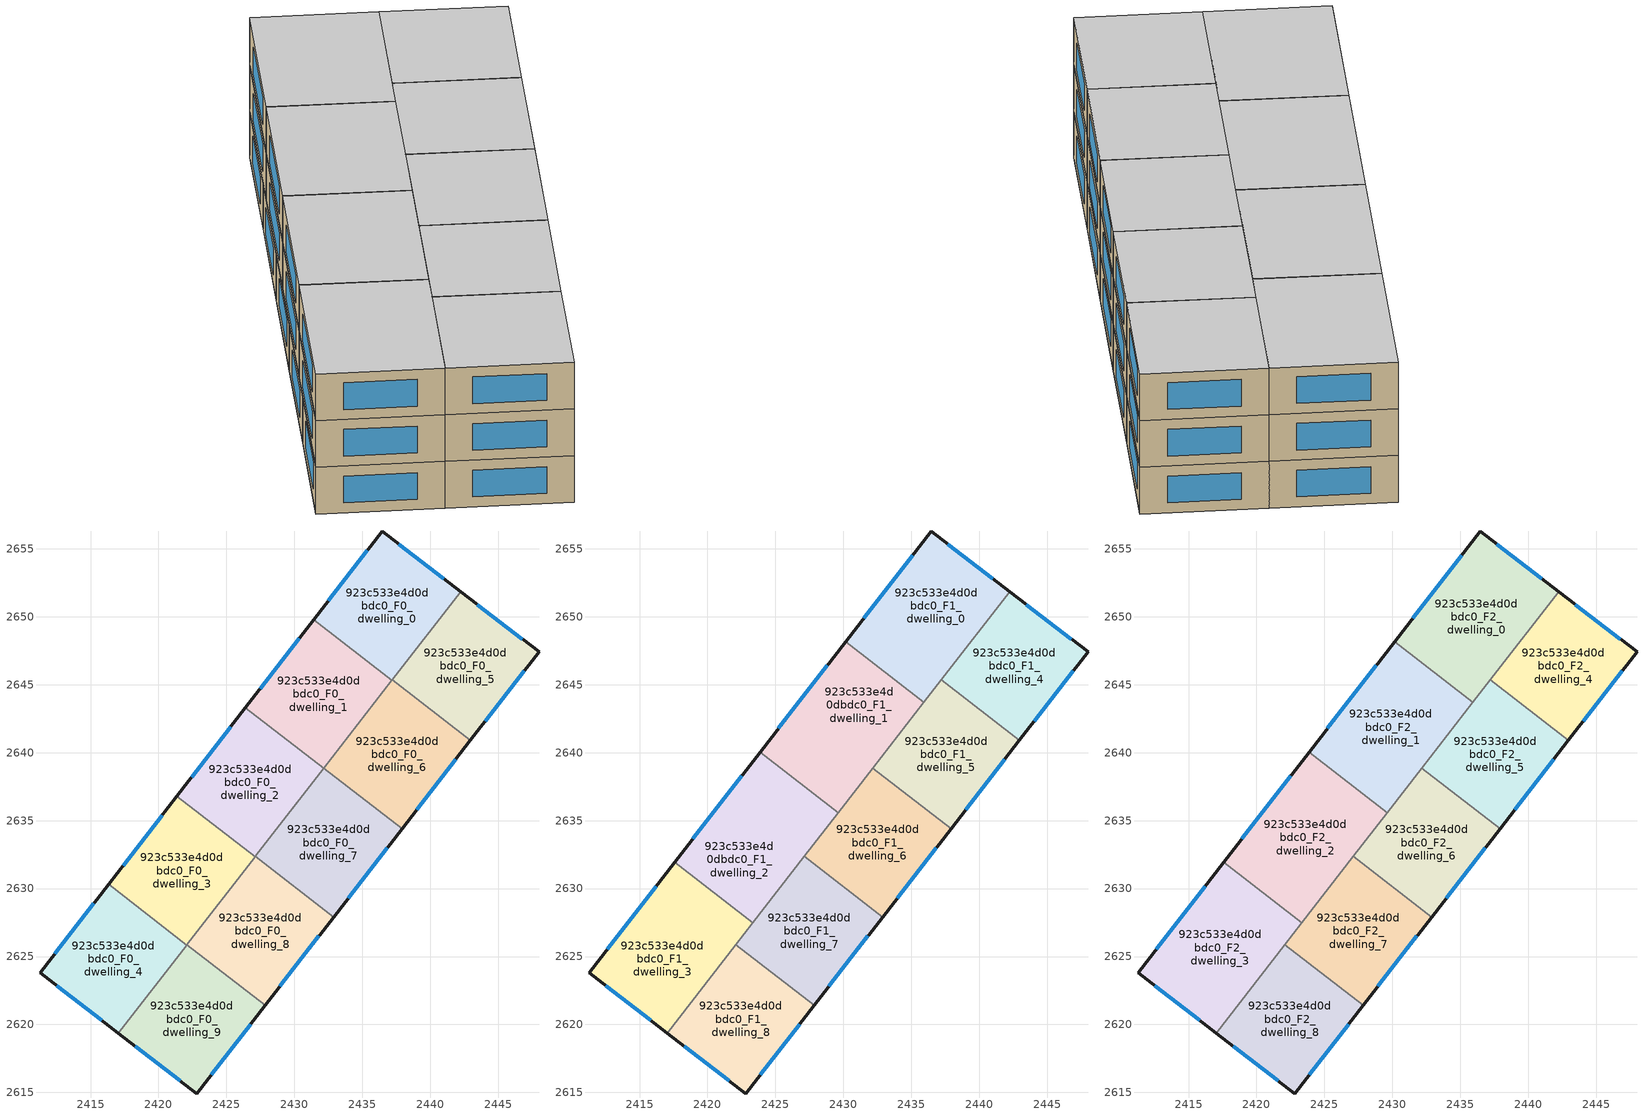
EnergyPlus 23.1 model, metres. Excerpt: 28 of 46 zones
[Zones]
923c533e4d0dbdc0_F0_dwelling_0
 floor ground (EU_floor_Construction): 2442.23,2651.85 2437.18,2645.34 2431.43,2649.8 2436.45,2656.28 z0
 wall outside (EU_wall_Construction): 2442.23,2651.85 2436.45,2656.28 2431.43,2649.8 z0:3
 wall to 923c533e4d0dbdc0_F0_dwelling_1 (EU_wall_Construction): 2431.43,2649.8 2437.18,2645.34 z0:3
 wall to 923c533e4d0dbdc0_F0_dwelling_5 (EU_wall_Construction): 2437.2,2645.36 2442.23,2651.85 z0:3
 wall to 923c533e4d0dbdc0_F0_dwelling_6 (EU_wall_Construction): 2437.18,2645.34 2437.2,2645.36 z0:3
 window (EU_Window_Construction): 2435.38,2654.89 2432.51,2651.19 / 2440.99,2652.8 2437.69,2655.33 z0.64:2.36
923c533e4d0dbdc0_F0_dwelling_1
 floor ground (EU_floor_Construction): 2437.18,2645.34 2432.15,2638.84 2426.39,2643.3 2431.43,2649.8 z0
 wall outside (EU_wall_Construction): 2431.43,2649.8 2426.39,2643.3 z0:3
 wall to 923c533e4d0dbdc0_F0_dwelling_2 (EU_wall_Construction): 2426.39,2643.3 2432.15,2638.84 z0:3
 wall to 923c533e4d0dbdc0_F0_dwelling_6 (EU_wall_Construction): 2432.17,2638.86 2437.18,2645.34 z0:3
 wall to 923c533e4d0dbdc0_F0_dwelling_7 (EU_wall_Construction): 2432.15,2638.84 2432.17,2638.86 z0:3
 window (EU_Window_Construction): 2430.35,2648.4 2427.47,2644.69 z0.64:2.36
 ceiling adiabatic (EU_roof_Construction): 2432.15,2638.84 2435.92,2643.71 2430.17,2648.17 2426.39,2643.3 z3
923c533e4d0dbdc0_F0_dwelling_2
 floor ground (EU_floor_Construction): 2432.15,2638.84 2427.11,2632.34 2421.36,2636.8 2426.39,2643.3 z0
 wall outside (EU_wall_Construction): 2426.39,2643.3 2421.36,2636.8 z0:3
 wall to 923c533e4d0dbdc0_F0_dwelling_3 (EU_wall_Construction): 2421.36,2636.8 2427.11,2632.34 z0:3
 wall to 923c533e4d0dbdc0_F0_dwelling_7 (EU_wall_Construction): 2427.13,2632.36 2432.15,2638.84 z0:3
 wall to 923c533e4d0dbdc0_F0_dwelling_8 (EU_wall_Construction): 2427.11,2632.34 2427.13,2632.36 z0:3
 window (EU_Window_Construction): 2425.31,2641.91 2422.44,2638.19 z0.64:2.36
923c533e4d0dbdc0_F0_dwelling_3
 floor ground (EU_floor_Construction): 2427.11,2632.34 2422.08,2625.84 2416.32,2630.3 2421.36,2636.8 z0
 wall outside (EU_wall_Construction): 2421.36,2636.8 2416.32,2630.3 z0:3
 wall to 923c533e4d0dbdc0_F0_dwelling_4 (EU_wall_Construction): 2416.32,2630.3 2422.08,2625.84 z0:3
 wall to 923c533e4d0dbdc0_F0_dwelling_8 (EU_wall_Construction): 2422.1,2625.86 2427.11,2632.34 z0:3
 wall to 923c533e4d0dbdc0_F0_dwelling_9 (EU_wall_Construction): 2422.08,2625.84 2422.1,2625.86 z0:3
 window (EU_Window_Construction): 2420.28,2635.41 2417.4,2631.69 z0.64:2.36
923c533e4d0dbdc0_F0_dwelling_4
 floor ground (EU_floor_Construction): 2422.08,2625.84 2417.05,2619.35 2411.28,2623.79 2416.32,2630.3 z0
 wall outside (EU_wall_Construction): 2416.32,2630.3 2411.28,2623.79 2417.05,2619.35 z0:3
 wall to 923c533e4d0dbdc0_F0_dwelling_9 (EU_wall_Construction): 2417.05,2619.35 2422.08,2625.84 z0:3
 window (EU_Window_Construction): 2412.52,2622.84 2415.82,2620.31 / 2415.24,2628.91 2412.36,2625.19 z0.64:2.36
923c533e4d0dbdc0_F0_dwelling_5
 floor ground (EU_floor_Construction): 2448,2647.41 2442.96,2640.9 2437.2,2645.36 2442.23,2651.85 z0
 wall outside (EU_wall_Construction): 2442.96,2640.9 2448,2647.41 2442.23,2651.85 z0:3
 wall to 923c533e4d0dbdc0_F0_dwelling_6 (EU_wall_Construction): 2437.2,2645.36 2442.96,2640.9 z0:3
 window (EU_Window_Construction): 2446.77,2648.36 2443.47,2650.9 / 2444.04,2642.29 2446.92,2646.02 z0.64:2.36
923c533e4d0dbdc0_F0_dwelling_6
 floor ground (EU_floor_Construction): 2442.96,2640.9 2437.92,2634.4 2432.17,2638.86 2437.2,2645.36 z0
 wall outside (EU_wall_Construction): 2437.92,2634.4 2442.96,2640.9 z0:3
 wall to 923c533e4d0dbdc0_F0_dwelling_7 (EU_wall_Construction): 2432.17,2638.86 2437.92,2634.4 z0:3
 window (EU_Window_Construction): 2439,2635.79 2441.88,2639.51 z0.64:2.36
923c533e4d0dbdc0_F0_dwelling_7
 floor ground (EU_floor_Construction): 2437.92,2634.4 2432.89,2627.9 2427.13,2632.36 2432.17,2638.86 z0
 wall outside (EU_wall_Construction): 2432.89,2627.9 2437.92,2634.4 z0:3
 wall to 923c533e4d0dbdc0_F0_dwelling_8 (EU_wall_Construction): 2427.13,2632.36 2432.89,2627.9 z0:3
 window (EU_Window_Construction): 2433.97,2629.29 2436.84,2633.01 z0.64:2.36
923c533e4d0dbdc0_F0_dwelling_8
 floor ground (EU_floor_Construction): 2432.89,2627.9 2427.85,2621.4 2422.1,2625.86 2427.13,2632.36 z0
 wall outside (EU_wall_Construction): 2427.85,2621.4 2432.89,2627.9 z0:3
 wall to 923c533e4d0dbdc0_F0_dwelling_9 (EU_wall_Construction): 2422.1,2625.86 2427.85,2621.4 z0:3
 wall adiabatic (EU_wall_Construction): 2430.22,2636.35 2427.13,2632.36 / 2430.22,2636.35 2427.13,2632.36 z0:3
 window (EU_Window_Construction): 2428.93,2622.8 2431.81,2626.51 z0.64:2.36
923c533e4d0dbdc0_F0_dwelling_9
 floor ground (EU_floor_Construction): 2427.85,2621.4 2422.82,2614.91 2417.05,2619.35 2422.1,2625.86 z0
 wall outside (EU_wall_Construction): 2417.05,2619.35 2422.82,2614.91 2427.85,2621.4 z0:3
 window (EU_Window_Construction): 2423.9,2616.3 2426.77,2620.01 / 2418.29,2618.4 2421.59,2615.87 z0.64:2.36
923c533e4d0dbdc0_F1_dwelling_0
 floor to 923c533e4d0dbdc0_F0_dwelling_0 (EU_floor_Construction): 2442.23,2651.85 2437.18,2645.34 2431.43,2649.8 2436.45,2656.28 z3
 floor to 923c533e4d0dbdc0_F0_dwelling_1 (EU_floor_Construction): 2437.18,2645.34 2435.92,2643.71 2430.17,2648.17 2431.43,2649.8 z3
 wall outside (EU_wall_Construction): 2442.23,2651.85 2436.45,2656.28 2430.17,2648.17 z3:6
 wall to 923c533e4d0dbdc0_F1_dwelling_1 (EU_wall_Construction): 2430.17,2648.17 2435.92,2643.71 z3:6
 wall to 923c533e4d0dbdc0_F1_dwelling_4 (EU_wall_Construction): 2437.2,2645.36 2442.23,2651.85 z3:6
 wall to 923c533e4d0dbdc0_F1_dwelling_5 (EU_wall_Construction): 2435.92,2643.71 2437.2,2645.36 z3:6
 window (EU_Window_Construction): 2440.99,2652.8 2437.69,2655.33 / 2435.11,2654.54 2431.51,2649.91 z3.64:5.36
923c533e4d0dbdc0_F1_dwelling_1
 floor to 923c533e4d0dbdc0_F0_dwelling_2 (EU_floor_Construction): 2432.15,2638.84 2429.63,2635.59 2423.88,2640.05 2426.39,2643.3 z3
 floor adiabatic (EU_floor_Construction): 2435.92,2643.71 2432.15,2638.84 2426.39,2643.3 2430.17,2648.17 z3
 wall outside (EU_wall_Construction): 2430.17,2648.17 2423.88,2640.05 z3:6
 wall to 923c533e4d0dbdc0_F1_dwelling_2 (EU_wall_Construction): 2423.88,2640.05 2429.63,2635.59 z3:6
 wall to 923c533e4d0dbdc0_F1_dwelling_5 (EU_wall_Construction): 2432.17,2638.86 2435.92,2643.71 z3:6
 wall to 923c533e4d0dbdc0_F1_dwelling_6 (EU_wall_Construction): 2429.63,2635.59 2432.17,2638.86 z3:6
 window (EU_Window_Construction): 2428.82,2646.43 2425.22,2641.79 z3.64:5.36
923c533e4d0dbdc0_F1_dwelling_2
 floor to 923c533e4d0dbdc0_F0_dwelling_3 (EU_floor_Construction): 2427.11,2632.34 2423.34,2627.47 2417.58,2631.93 2421.36,2636.8 z3
 floor to 923c533e4d0dbdc0_F0_dwelling_2 (EU_floor_Construction): 2429.63,2635.59 2427.11,2632.34 2421.36,2636.8 2423.88,2640.05 z3
 wall outside (EU_wall_Construction): 2423.88,2640.05 2417.58,2631.93 z3:6
 wall to 923c533e4d0dbdc0_F1_dwelling_3 (EU_wall_Construction): 2417.58,2631.93 2423.34,2627.47 z3:6
 wall to 923c533e4d0dbdc0_F1_dwelling_7 (EU_wall_Construction): 2423.34,2627.47 2427.13,2632.36 z3:6
 wall to 923c533e4d0dbdc0_F1_dwelling_6 (EU_wall_Construction): 2427.13,2632.36 2429.63,2635.59 z3:6
 window (EU_Window_Construction): 2422.53,2638.31 2418.93,2633.67 z3.64:5.36
923c533e4d0dbdc0_F1_dwelling_3
 floor to 923c533e4d0dbdc0_F0_dwelling_4 (EU_floor_Construction): 2422.08,2625.84 2417.05,2619.35 2411.28,2623.79 2416.32,2630.3 z3
 floor to 923c533e4d0dbdc0_F0_dwelling_3 (EU_floor_Construction): 2423.34,2627.47 2422.08,2625.84 2416.32,2630.3 2417.58,2631.93 z3
 wall outside (EU_wall_Construction): 2417.58,2631.93 2411.28,2623.79 2417.05,2619.35 z3:6
 wall to 923c533e4d0dbdc0_F1_dwelling_8 (EU_wall_Construction): 2417.05,2619.35 2422.09,2625.86 z3:6
 wall to 923c533e4d0dbdc0_F1_dwelling_7 (EU_wall_Construction): 2422.09,2625.86 2423.34,2627.47 z3:6
 window (EU_Window_Construction): 2412.52,2622.84 2415.82,2620.31 / 2416.23,2630.19 2412.63,2625.54 z3.64:5.36
923c533e4d0dbdc0_F1_dwelling_4
 floor to 923c533e4d0dbdc0_F0_dwelling_5 (EU_floor_Construction): 2448,2647.41 2442.96,2640.9 2437.2,2645.36 2442.23,2651.85 z3
 wall outside (EU_wall_Construction): 2442.96,2640.9 2448,2647.41 2442.23,2651.85 z3:6
 wall to 923c533e4d0dbdc0_F1_dwelling_5 (EU_wall_Construction): 2437.2,2645.36 2442.96,2640.9 z3:6
 window (EU_Window_Construction): 2446.77,2648.36 2443.47,2650.9 / 2444.04,2642.29 2446.92,2646.02 z3.64:5.36
923c533e4d0dbdc0_F1_dwelling_5
 floor to 923c533e4d0dbdc0_F0_dwelling_6 (EU_floor_Construction): 2442.96,2640.9 2437.92,2634.4 2432.17,2638.86 2437.2,2645.36 z3
 wall outside (EU_wall_Construction): 2437.92,2634.4 2442.96,2640.9 z3:6
 wall to 923c533e4d0dbdc0_F1_dwelling_6 (EU_wall_Construction): 2432.17,2638.86 2437.92,2634.4 z3:6
 window (EU_Window_Construction): 2439,2635.79 2441.88,2639.51 z3.64:5.36
923c533e4d0dbdc0_F1_dwelling_6
 floor to 923c533e4d0dbdc0_F0_dwelling_7 (EU_floor_Construction): 2437.92,2634.4 2432.89,2627.9 2427.13,2632.36 2432.17,2638.86 z3
 wall outside (EU_wall_Construction): 2432.89,2627.9 2437.92,2634.4 z3:6
 wall to 923c533e4d0dbdc0_F1_dwelling_7 (EU_wall_Construction): 2427.13,2632.36 2432.89,2627.9 z3:6
 window (EU_Window_Construction): 2433.97,2629.29 2436.84,2633.01 z3.64:5.36
923c533e4d0dbdc0_F1_dwelling_7
 floor to 923c533e4d0dbdc0_F0_dwelling_8 (EU_floor_Construction): 2432.89,2627.9 2427.85,2621.4 2422.1,2625.86 2427.13,2632.36 z3
 wall outside (EU_wall_Construction): 2427.85,2621.4 2432.89,2627.9 z3:6
 wall to 923c533e4d0dbdc0_F1_dwelling_8 (EU_wall_Construction): 2422.09,2625.86 2427.85,2621.4 z3:6
 window (EU_Window_Construction): 2428.93,2622.8 2431.81,2626.51 z3.64:5.36
923c533e4d0dbdc0_F1_dwelling_8
 floor to 923c533e4d0dbdc0_F0_dwelling_9 (EU_floor_Construction): 2427.85,2621.4 2422.82,2614.91 2417.05,2619.35 2422.1,2625.86 z3
 wall outside (EU_wall_Construction): 2417.05,2619.35 2422.82,2614.91 2427.85,2621.4 z3:6
 window (EU_Window_Construction): 2423.9,2616.3 2426.77,2620.01 / 2418.29,2618.4 2421.59,2615.87 z3.64:5.36
923c533e4d0dbdc0_F2_dwelling_0
 floor to 923c533e4d0dbdc0_F1_dwelling_0 (EU_floor_Construction): 2442.23,2651.85 2435.92,2643.71 2430.17,2648.17 2436.45,2656.28 z6
 wall outside (EU_wall_Construction): 2442.23,2651.85 2436.45,2656.28 2430.17,2648.17 z6:9
 wall to 923c533e4d0dbdc0_F2_dwelling_1 (EU_wall_Construction): 2430.17,2648.17 2435.92,2643.71 z6:9
 wall to 923c533e4d0dbdc0_F2_dwelling_4 (EU_wall_Construction): 2437.2,2645.36 2442.23,2651.85 z6:9
 wall to 923c533e4d0dbdc0_F2_dwelling_5 (EU_wall_Construction): 2435.92,2643.71 2437.2,2645.36 z6:9
 window (EU_Window_Construction): 2440.99,2652.8 2437.69,2655.33 / 2435.11,2654.54 2431.51,2649.91 z6.64:8.36
 ceiling to 923c533e4d0dbdc0_F3_dwelling_0 (EU_floor_Construction): 2435.92,2643.71 2442.23,2651.85 2436.45,2656.28 2430.17,2648.17 z9
923c533e4d0dbdc0_F2_dwelling_1
 floor to 923c533e4d0dbdc0_F1_dwelling_1 (EU_floor_Construction): 2435.92,2643.71 2429.63,2635.59 2423.88,2640.05 2430.17,2648.17 z6
 wall outside (EU_wall_Construction): 2430.17,2648.17 2423.88,2640.05 z6:9
 wall to 923c533e4d0dbdc0_F2_dwelling_2 (EU_wall_Construction): 2423.88,2640.05 2429.63,2635.59 z6:9
 wall to 923c533e4d0dbdc0_F2_dwelling_5 (EU_wall_Construction): 2432.17,2638.86 2435.92,2643.71 z6:9
 wall to 923c533e4d0dbdc0_F2_dwelling_6 (EU_wall_Construction): 2429.63,2635.59 2432.17,2638.86 z6:9
 window (EU_Window_Construction): 2428.82,2646.43 2425.22,2641.79 z6.64:8.36
 ceiling to 923c533e4d0dbdc0_F3_dwelling_1 (EU_floor_Construction): 2429.63,2635.59 2435.92,2643.71 2430.17,2648.17 2423.88,2640.05 z9
923c533e4d0dbdc0_F2_dwelling_2
 floor to 923c533e4d0dbdc0_F1_dwelling_2 (EU_floor_Construction): 2429.63,2635.59 2423.34,2627.47 2417.58,2631.93 2423.88,2640.05 z6
 wall outside (EU_wall_Construction): 2423.88,2640.05 2417.58,2631.93 z6:9
 wall to 923c533e4d0dbdc0_F2_dwelling_3 (EU_wall_Construction): 2417.58,2631.93 2423.34,2627.47 z6:9
 wall to 923c533e4d0dbdc0_F2_dwelling_7 (EU_wall_Construction): 2423.34,2627.47 2427.13,2632.36 z6:9
 wall to 923c533e4d0dbdc0_F2_dwelling_6 (EU_wall_Construction): 2427.13,2632.36 2429.63,2635.59 z6:9
 window (EU_Window_Construction): 2422.53,2638.31 2418.93,2633.67 z6.64:8.36
 ceiling to 923c533e4d0dbdc0_F3_dwelling_2 (EU_floor_Construction): 2423.34,2627.47 2429.63,2635.59 2423.88,2640.05 2417.58,2631.93 z9
923c533e4d0dbdc0_F2_dwelling_3
 floor to 923c533e4d0dbdc0_F1_dwelling_3 (EU_floor_Construction): 2423.34,2627.47 2417.05,2619.35 2411.28,2623.79 2417.58,2631.93 z6
 wall outside (EU_wall_Construction): 2417.58,2631.93 2411.28,2623.79 2417.05,2619.35 z6:9
 wall to 923c533e4d0dbdc0_F2_dwelling_8 (EU_wall_Construction): 2417.05,2619.35 2422.09,2625.86 z6:9
 wall to 923c533e4d0dbdc0_F2_dwelling_7 (EU_wall_Construction): 2422.09,2625.86 2423.34,2627.47 z6:9
 window (EU_Window_Construction): 2412.52,2622.84 2415.82,2620.31 / 2416.23,2630.19 2412.63,2625.54 z6.64:8.36
 ceiling to 923c533e4d0dbdc0_F3_dwelling_3 (EU_floor_Construction): 2417.05,2619.35 2423.34,2627.47 2417.58,2631.93 2411.28,2623.79 z9
923c533e4d0dbdc0_F2_dwelling_4
 floor to 923c533e4d0dbdc0_F1_dwelling_4 (EU_floor_Construction): 2448,2647.41 2442.96,2640.9 2437.2,2645.36 2442.23,2651.85 z6
 wall outside (EU_wall_Construction): 2442.96,2640.9 2448,2647.41 2442.23,2651.85 z6:9
 wall to 923c533e4d0dbdc0_F2_dwelling_5 (EU_wall_Construction): 2437.2,2645.36 2442.96,2640.9 z6:9
 window (EU_Window_Construction): 2446.77,2648.36 2443.47,2650.9 / 2444.04,2642.29 2446.92,2646.02 z6.64:8.36
 ceiling to 923c533e4d0dbdc0_F3_dwelling_4 (EU_floor_Construction): 2442.96,2640.9 2448,2647.41 2442.23,2651.85 2437.2,2645.36 z9
923c533e4d0dbdc0_F2_dwelling_5
 floor to 923c533e4d0dbdc0_F1_dwelling_5 (EU_floor_Construction): 2442.96,2640.9 2437.92,2634.4 2432.17,2638.86 2437.2,2645.36 z6
 wall outside (EU_wall_Construction): 2437.92,2634.4 2442.96,2640.9 z6:9
 wall to 923c533e4d0dbdc0_F2_dwelling_6 (EU_wall_Construction): 2432.17,2638.86 2437.92,2634.4 z6:9
 window (EU_Window_Construction): 2439,2635.79 2441.88,2639.51 z6.64:8.36
 ceiling to 923c533e4d0dbdc0_F3_dwelling_5 (EU_floor_Construction): 2437.92,2634.4 2442.96,2640.9 2437.2,2645.36 2432.17,2638.86 z9
923c533e4d0dbdc0_F2_dwelling_6
 floor to 923c533e4d0dbdc0_F1_dwelling_6 (EU_floor_Construction): 2437.92,2634.4 2432.89,2627.9 2427.13,2632.36 2432.17,2638.86 z6
 wall outside (EU_wall_Construction): 2432.89,2627.9 2437.92,2634.4 z6:9
 wall to 923c533e4d0dbdc0_F2_dwelling_7 (EU_wall_Construction): 2427.13,2632.36 2432.89,2627.9 z6:9
 window (EU_Window_Construction): 2433.97,2629.29 2436.84,2633.01 z6.64:8.36
 ceiling to 923c533e4d0dbdc0_F3_dwelling_6 (EU_floor_Construction): 2432.89,2627.9 2437.92,2634.4 2432.17,2638.86 2427.13,2632.36 z9
923c533e4d0dbdc0_F2_dwelling_7
 floor to 923c533e4d0dbdc0_F1_dwelling_7 (EU_floor_Construction): 2432.89,2627.9 2427.85,2621.4 2422.09,2625.86 2427.13,2632.36 z6
 wall outside (EU_wall_Construction): 2427.85,2621.4 2432.89,2627.9 z6:9
 wall to 923c533e4d0dbdc0_F2_dwelling_8 (EU_wall_Construction): 2422.09,2625.86 2427.85,2621.4 z6:9
 window (EU_Window_Construction): 2428.93,2622.8 2431.81,2626.51 z6.64:8.36
 ceiling to 923c533e4d0dbdc0_F3_dwelling_7 (EU_floor_Construction): 2427.85,2621.4 2432.89,2627.9 2427.13,2632.36 2422.09,2625.86 z9
923c533e4d0dbdc0_F2_dwelling_8
 floor to 923c533e4d0dbdc0_F1_dwelling_8 (EU_floor_Construction): 2427.85,2621.4 2422.82,2614.91 2417.05,2619.35 2422.09,2625.86 z6
 wall outside (EU_wall_Construction): 2417.05,2619.35 2422.82,2614.91 2427.85,2621.4 z6:9
 window (EU_Window_Construction): 2423.9,2616.3 2426.77,2620.01 / 2418.29,2618.4 2421.59,2615.87 z6.64:8.36
 ceiling to 923c533e4d0dbdc0_F3_dwelling_8 (EU_floor_Construction): 2422.82,2614.91 2427.85,2621.4 2422.09,2625.86 2417.05,2619.35 z9
[Building]
EU S2 Campaign: North Axis=0; Terrain=City; Solar Distribution=FullExterior
[Site:Location]
Yerevan-Zvartnots.Intl.AP: Latitude=40.15; Longitude=44.383; Time Zone=4; Elevation=854
[SizingPeriod:WeatherFileDays]
AnnualSizingPeriod: Begin Month=1; Begin Day of Month=1; End Month=12; End Day of Month=31; Day of Week for Start Day=Monday; Use Weather File Daylight Saving Period=No; Use Weather File Rain and Snow Indicators=No
[MATERIAL]
EU_InternalMass_Material: Roughness=MediumRough; Thickness=0.1; Conductivity=1; Density=1800; Specific Heat=900; Thermal Absorptance=0.9; Solar Absorptance=0.7; Visible Absorptance=0.7
[MATERIAL:NOMASS] Roughness=MediumRough; Thermal Absorptance=0.9; Solar Absorptance=0.7; Visible Absorptance=0.7
Name | Thermal Resistance
EU_wall_NoMass | 1.05043
EU_roof_NoMass | 1.45357
EU_floor_NoMass | 0.478065
[WINDOWMATERIAL:SIMPLEGLAZINGSYSTEM]
EU_Window_SimpleGlazing: UFactor=2.5566; Solar Heat Gain Coefficient=0.75; Visible Transmittance=0.75
[CONSTRUCTION]
EU_wall_Construction: EU_wall_NoMass
EU_roof_Construction: EU_roof_NoMass
EU_floor_Construction: EU_floor_NoMass
EU_Window_Construction: EU_Window_SimpleGlazing
EU_InternalMass_Construction: EU_InternalMass_Material
[ZONE] Type=1; Multiplier=1; Ceiling Height=autocalculate; Floor Area=autocalculate; Part of Total Floor Area=Yes
Name | Volume
923c533e4d0dbdc0_F0_dwelling_0 | 179.557
923c533e4d0dbdc0_F1_dwelling_0; 923c533e4d0dbdc0_F2_dwelling_0 | 224.481
923c533e4d0dbdc0_F0_dwelling_1 | 179.606
923c533e4d0dbdc0_F1_dwelling_1; 923c533e4d0dbdc0_F2_dwelling_1 | 224.464
923c533e4d0dbdc0_F0_dwelling_2 | 179.575
923c533e4d0dbdc0_F1_dwelling_2; 923c533e4d0dbdc0_F2_dwelling_2 | 224.465
923c533e4d0dbdc0_F0_dwelling_3 | 179.579
923c533e4d0dbdc0_F1_dwelling_3; 923c533e4d0dbdc0_F2_dwelling_3 | 224.451
923c533e4d0dbdc0_F0_dwelling_4 | 179.58
923c533e4d0dbdc0_F1_dwelling_4; 923c533e4d0dbdc0_F2_dwelling_4; 923c533e4d0dbdc0_F0_dwelling_5 | 179.589
923c533e4d0dbdc0_F1_dwelling_5; 923c533e4d0dbdc0_F2_dwelling_5; 923c533e4d0dbdc0_F0_dwelling_6; 923c533e4d0dbdc0_F1_dwelling_6; 923c533e4d0dbdc0_F2_dwelling_6; 923c533e4d0dbdc0_F0_dwelling_7 | 179.59
923c533e4d0dbdc0_F1_dwelling_7; 923c533e4d0dbdc0_F2_dwelling_7 | 179.6
923c533e4d0dbdc0_F0_dwelling_8 | 179.594
923c533e4d0dbdc0_F1_dwelling_8; 923c533e4d0dbdc0_F2_dwelling_8 | 179.595
923c533e4d0dbdc0_F0_dwelling_9 | 179.591
[INTERNALMASS] Construction=EU_InternalMass_Construction
Name | Zone or ZoneList | Surface Area
923c533e4d0dbdc0_F0_dwelling_0_EU_InternalMass | 923c533e4d0dbdc0_F0_dwelling_0 | 59.8523
923c533e4d0dbdc0_F0_dwelling_1_EU_InternalMass | 923c533e4d0dbdc0_F0_dwelling_1 | 59.8684
923c533e4d0dbdc0_F0_dwelling_2_EU_InternalMass | 923c533e4d0dbdc0_F0_dwelling_2 | 59.8582
923c533e4d0dbdc0_F0_dwelling_3_EU_InternalMass | 923c533e4d0dbdc0_F0_dwelling_3 | 59.8596
923c533e4d0dbdc0_F0_dwelling_4_EU_InternalMass | 923c533e4d0dbdc0_F0_dwelling_4 | 59.8599
923c533e4d0dbdc0_F0_dwelling_5_EU_InternalMass | 923c533e4d0dbdc0_F0_dwelling_5 | 59.8629
923c533e4d0dbdc0_F0_dwelling_6_EU_InternalMass | 923c533e4d0dbdc0_F0_dwelling_6 | 59.8634
923c533e4d0dbdc0_F0_dwelling_7_EU_InternalMass | 923c533e4d0dbdc0_F0_dwelling_7 | 59.8633
923c533e4d0dbdc0_F0_dwelling_8_EU_InternalMass | 923c533e4d0dbdc0_F0_dwelling_8 | 59.8673
923c533e4d0dbdc0_F0_dwelling_9_EU_InternalMass | 923c533e4d0dbdc0_F0_dwelling_9 | 59.8639
923c533e4d0dbdc0_F1_dwelling_0_EU_InternalMass | 923c533e4d0dbdc0_F1_dwelling_0 | 74.8206
923c533e4d0dbdc0_F1_dwelling_1_EU_InternalMass | 923c533e4d0dbdc0_F1_dwelling_1 | 74.8215
923c533e4d0dbdc0_F1_dwelling_2_EU_InternalMass | 923c533e4d0dbdc0_F1_dwelling_2 | 74.8215
923c533e4d0dbdc0_F1_dwelling_3_EU_InternalMass | 923c533e4d0dbdc0_F1_dwelling_3 | 74.8233
923c533e4d0dbdc0_F1_dwelling_4_EU_InternalMass | 923c533e4d0dbdc0_F1_dwelling_4 | 59.8629
923c533e4d0dbdc0_F1_dwelling_5_EU_InternalMass | 923c533e4d0dbdc0_F1_dwelling_5 | 59.8634
923c533e4d0dbdc0_F1_dwelling_6_EU_InternalMass | 923c533e4d0dbdc0_F1_dwelling_6 | 59.8633
923c533e4d0dbdc0_F1_dwelling_7_EU_InternalMass | 923c533e4d0dbdc0_F1_dwelling_7 | 59.8653
923c533e4d0dbdc0_F1_dwelling_8_EU_InternalMass | 923c533e4d0dbdc0_F1_dwelling_8 | 59.8639
923c533e4d0dbdc0_F2_dwelling_0_EU_InternalMass | 923c533e4d0dbdc0_F2_dwelling_0 | 74.8206
923c533e4d0dbdc0_F2_dwelling_1_EU_InternalMass | 923c533e4d0dbdc0_F2_dwelling_1 | 74.8215
923c533e4d0dbdc0_F2_dwelling_2_EU_InternalMass | 923c533e4d0dbdc0_F2_dwelling_2 | 74.8215
923c533e4d0dbdc0_F2_dwelling_3_EU_InternalMass | 923c533e4d0dbdc0_F2_dwelling_3 | 74.8233
923c533e4d0dbdc0_F2_dwelling_4_EU_InternalMass | 923c533e4d0dbdc0_F2_dwelling_4 | 59.8629
923c533e4d0dbdc0_F2_dwelling_5_EU_InternalMass | 923c533e4d0dbdc0_F2_dwelling_5 | 59.8634
923c533e4d0dbdc0_F2_dwelling_6_EU_InternalMass | 923c533e4d0dbdc0_F2_dwelling_6 | 59.8633
923c533e4d0dbdc0_F2_dwelling_7_EU_InternalMass | 923c533e4d0dbdc0_F2_dwelling_7 | 59.8653
923c533e4d0dbdc0_F2_dwelling_8_EU_InternalMass | 923c533e4d0dbdc0_F2_dwelling_8 | 59.8639
[OTHEREQUIPMENT] Fuel Type=Electricity; Design Level Calculation Method=Watts/Area; Power per Zone Floor Area=1; Fraction Latent=0; Fraction Radiant=0; Fraction Lost=0; Carbon Dioxide Generation Rate=0; EndUse Subcategory=EU_Step8_InternalGains
Name | Zone or ZoneList or Space or SpaceList | Schedule
EU_Step8_InternalGain_923c533e4d0dbdc0_F0_dwelling_0_f000 | 923c533e4d0dbdc0_F0_dwelling_0 | EU_Step8_GainSchedule_923c533e4d0dbdc0_F0_dwelling_0_f000
EU_Step8_InternalGain_923c533e4d0dbdc0_F0_dwelling_1_f000 | 923c533e4d0dbdc0_F0_dwelling_1 | EU_Step8_GainSchedule_923c533e4d0dbdc0_F0_dwelling_1_f000
EU_Step8_InternalGain_923c533e4d0dbdc0_F0_dwelling_2_f000 | 923c533e4d0dbdc0_F0_dwelling_2 | EU_Step8_GainSchedule_923c533e4d0dbdc0_F0_dwelling_2_f000
EU_Step8_InternalGain_923c533e4d0dbdc0_F0_dwelling_3_f000 | 923c533e4d0dbdc0_F0_dwelling_3 | EU_Step8_GainSchedule_923c533e4d0dbdc0_F0_dwelling_3_f000
EU_Step8_InternalGain_923c533e4d0dbdc0_F0_dwelling_4_f000 | 923c533e4d0dbdc0_F0_dwelling_4 | EU_Step8_GainSchedule_923c533e4d0dbdc0_F0_dwelling_4_f000
EU_Step8_InternalGain_923c533e4d0dbdc0_F0_dwelling_5_f000 | 923c533e4d0dbdc0_F0_dwelling_5 | EU_Step8_GainSchedule_923c533e4d0dbdc0_F0_dwelling_5_f000
EU_Step8_InternalGain_923c533e4d0dbdc0_F0_dwelling_6_f000 | 923c533e4d0dbdc0_F0_dwelling_6 | EU_Step8_GainSchedule_923c533e4d0dbdc0_F0_dwelling_6_f000
EU_Step8_InternalGain_923c533e4d0dbdc0_F0_dwelling_7_f000 | 923c533e4d0dbdc0_F0_dwelling_7 | EU_Step8_GainSchedule_923c533e4d0dbdc0_F0_dwelling_7_f000
EU_Step8_InternalGain_923c533e4d0dbdc0_F0_dwelling_8_f000 | 923c533e4d0dbdc0_F0_dwelling_8 | EU_Step8_GainSchedule_923c533e4d0dbdc0_F0_dwelling_8_f000
EU_Step8_InternalGain_923c533e4d0dbdc0_F0_dwelling_9_f000 | 923c533e4d0dbdc0_F0_dwelling_9 | EU_Step8_GainSchedule_923c533e4d0dbdc0_F0_dwelling_9_f000
EU_Step8_InternalGain_923c533e4d0dbdc0_F1_dwelling_0_f000 | 923c533e4d0dbdc0_F1_dwelling_0 | EU_Step8_GainSchedule_923c533e4d0dbdc0_F1_dwelling_0_f000
EU_Step8_InternalGain_923c533e4d0dbdc0_F1_dwelling_1_f000 | 923c533e4d0dbdc0_F1_dwelling_1 | EU_Step8_GainSchedule_923c533e4d0dbdc0_F1_dwelling_1_f000
EU_Step8_InternalGain_923c533e4d0dbdc0_F1_dwelling_2_f000 | 923c533e4d0dbdc0_F1_dwelling_2 | EU_Step8_GainSchedule_923c533e4d0dbdc0_F1_dwelling_2_f000
EU_Step8_InternalGain_923c533e4d0dbdc0_F1_dwelling_3_f000 | 923c533e4d0dbdc0_F1_dwelling_3 | EU_Step8_GainSchedule_923c533e4d0dbdc0_F1_dwelling_3_f000
EU_Step8_InternalGain_923c533e4d0dbdc0_F1_dwelling_4_f000 | 923c533e4d0dbdc0_F1_dwelling_4 | EU_Step8_GainSchedule_923c533e4d0dbdc0_F1_dwelling_4_f000
EU_Step8_InternalGain_923c533e4d0dbdc0_F1_dwelling_5_f000 | 923c533e4d0dbdc0_F1_dwelling_5 | EU_Step8_GainSchedule_923c533e4d0dbdc0_F1_dwelling_5_f000
EU_Step8_InternalGain_923c533e4d0dbdc0_F1_dwelling_6_f000 | 923c533e4d0dbdc0_F1_dwelling_6 | EU_Step8_GainSchedule_923c533e4d0dbdc0_F1_dwelling_6_f000
EU_Step8_InternalGain_923c533e4d0dbdc0_F1_dwelling_7_f000 | 923c533e4d0dbdc0_F1_dwelling_7 | EU_Step8_GainSchedule_923c533e4d0dbdc0_F1_dwelling_7_f000
EU_Step8_InternalGain_923c533e4d0dbdc0_F1_dwelling_8_f000 | 923c533e4d0dbdc0_F1_dwelling_8 | EU_Step8_GainSchedule_923c533e4d0dbdc0_F1_dwelling_8_f000
EU_Step8_InternalGain_923c533e4d0dbdc0_F2_dwelling_0_f000 | 923c533e4d0dbdc0_F2_dwelling_0 | EU_Step8_GainSchedule_923c533e4d0dbdc0_F2_dwelling_0_f000
EU_Step8_InternalGain_923c533e4d0dbdc0_F2_dwelling_1_f000 | 923c533e4d0dbdc0_F2_dwelling_1 | EU_Step8_GainSchedule_923c533e4d0dbdc0_F2_dwelling_1_f000
EU_Step8_InternalGain_923c533e4d0dbdc0_F2_dwelling_2_f000 | 923c533e4d0dbdc0_F2_dwelling_2 | EU_Step8_GainSchedule_923c533e4d0dbdc0_F2_dwelling_2_f000
EU_Step8_InternalGain_923c533e4d0dbdc0_F2_dwelling_3_f000 | 923c533e4d0dbdc0_F2_dwelling_3 | EU_Step8_GainSchedule_923c533e4d0dbdc0_F2_dwelling_3_f000
EU_Step8_InternalGain_923c533e4d0dbdc0_F2_dwelling_4_f000 | 923c533e4d0dbdc0_F2_dwelling_4 | EU_Step8_GainSchedule_923c533e4d0dbdc0_F2_dwelling_4_f000
EU_Step8_InternalGain_923c533e4d0dbdc0_F2_dwelling_5_f000 | 923c533e4d0dbdc0_F2_dwelling_5 | EU_Step8_GainSchedule_923c533e4d0dbdc0_F2_dwelling_5_f000
EU_Step8_InternalGain_923c533e4d0dbdc0_F2_dwelling_6_f000 | 923c533e4d0dbdc0_F2_dwelling_6 | EU_Step8_GainSchedule_923c533e4d0dbdc0_F2_dwelling_6_f000
EU_Step8_InternalGain_923c533e4d0dbdc0_F2_dwelling_7_f000 | 923c533e4d0dbdc0_F2_dwelling_7 | EU_Step8_GainSchedule_923c533e4d0dbdc0_F2_dwelling_7_f000
EU_Step8_InternalGain_923c533e4d0dbdc0_F2_dwelling_8_f000 | 923c533e4d0dbdc0_F2_dwelling_8 | EU_Step8_GainSchedule_923c533e4d0dbdc0_F2_dwelling_8_f000
[ZONEVENTILATION:DESIGNFLOWRATE] Schedule=EU_AlwaysOn; Design Flow Rate Calculation Method=AirChanges/Hour; Air Changes per Hour=0.557805; Ventilation Type=Natural; Fan Pressure Rise=0; Fan Total Efficiency=1; Constant Term Coefficient=1; Temperature Term Coefficient=0; Velocity Term Coefficient=0; Velocity Squared Term Coefficient=0; Minimum Indoor Temperature=-100; Maximum Indoor Temperature=100; Delta Temperature=-100; Minimum Outdoor Temperature=-100; Maximum Outdoor Temperature=100; Maximum Wind Speed=40
Name | Zone or ZoneList or Space or SpaceList
EU_ConstantAir_923c533e4d0dbdc0_F0_dwelling_0 | 923c533e4d0dbdc0_F0_dwelling_0
EU_ConstantAir_923c533e4d0dbdc0_F0_dwelling_1 | 923c533e4d0dbdc0_F0_dwelling_1
EU_ConstantAir_923c533e4d0dbdc0_F0_dwelling_2 | 923c533e4d0dbdc0_F0_dwelling_2
EU_ConstantAir_923c533e4d0dbdc0_F0_dwelling_3 | 923c533e4d0dbdc0_F0_dwelling_3
EU_ConstantAir_923c533e4d0dbdc0_F0_dwelling_4 | 923c533e4d0dbdc0_F0_dwelling_4
EU_ConstantAir_923c533e4d0dbdc0_F0_dwelling_5 | 923c533e4d0dbdc0_F0_dwelling_5
EU_ConstantAir_923c533e4d0dbdc0_F0_dwelling_6 | 923c533e4d0dbdc0_F0_dwelling_6
EU_ConstantAir_923c533e4d0dbdc0_F0_dwelling_7 | 923c533e4d0dbdc0_F0_dwelling_7
EU_ConstantAir_923c533e4d0dbdc0_F0_dwelling_8 | 923c533e4d0dbdc0_F0_dwelling_8
EU_ConstantAir_923c533e4d0dbdc0_F0_dwelling_9 | 923c533e4d0dbdc0_F0_dwelling_9
EU_ConstantAir_923c533e4d0dbdc0_F1_dwelling_0 | 923c533e4d0dbdc0_F1_dwelling_0
EU_ConstantAir_923c533e4d0dbdc0_F1_dwelling_1 | 923c533e4d0dbdc0_F1_dwelling_1
EU_ConstantAir_923c533e4d0dbdc0_F1_dwelling_2 | 923c533e4d0dbdc0_F1_dwelling_2
EU_ConstantAir_923c533e4d0dbdc0_F1_dwelling_3 | 923c533e4d0dbdc0_F1_dwelling_3
EU_ConstantAir_923c533e4d0dbdc0_F1_dwelling_4 | 923c533e4d0dbdc0_F1_dwelling_4
EU_ConstantAir_923c533e4d0dbdc0_F1_dwelling_5 | 923c533e4d0dbdc0_F1_dwelling_5
EU_ConstantAir_923c533e4d0dbdc0_F1_dwelling_6 | 923c533e4d0dbdc0_F1_dwelling_6
EU_ConstantAir_923c533e4d0dbdc0_F1_dwelling_7 | 923c533e4d0dbdc0_F1_dwelling_7
EU_ConstantAir_923c533e4d0dbdc0_F1_dwelling_8 | 923c533e4d0dbdc0_F1_dwelling_8
EU_ConstantAir_923c533e4d0dbdc0_F2_dwelling_0 | 923c533e4d0dbdc0_F2_dwelling_0
EU_ConstantAir_923c533e4d0dbdc0_F2_dwelling_1 | 923c533e4d0dbdc0_F2_dwelling_1
EU_ConstantAir_923c533e4d0dbdc0_F2_dwelling_2 | 923c533e4d0dbdc0_F2_dwelling_2
EU_ConstantAir_923c533e4d0dbdc0_F2_dwelling_3 | 923c533e4d0dbdc0_F2_dwelling_3
EU_ConstantAir_923c533e4d0dbdc0_F2_dwelling_4 | 923c533e4d0dbdc0_F2_dwelling_4
EU_ConstantAir_923c533e4d0dbdc0_F2_dwelling_5 | 923c533e4d0dbdc0_F2_dwelling_5
EU_ConstantAir_923c533e4d0dbdc0_F2_dwelling_6 | 923c533e4d0dbdc0_F2_dwelling_6
EU_ConstantAir_923c533e4d0dbdc0_F2_dwelling_7 | 923c533e4d0dbdc0_F2_dwelling_7
EU_ConstantAir_923c533e4d0dbdc0_F2_dwelling_8 | 923c533e4d0dbdc0_F2_dwelling_8
[HVACTEMPLATE:THERMOSTAT] Constant Heating Setpoint=20; Constant Cooling Setpoint=50
EU_HeatOnly_923c533e4d0dbdc0_F0_dwelling_0; EU_HeatOnly_923c533e4d0dbdc0_F0_dwelling_1; EU_HeatOnly_923c533e4d0dbdc0_F0_dwelling_2; EU_HeatOnly_923c533e4d0dbdc0_F0_dwelling_3; EU_HeatOnly_923c533e4d0dbdc0_F0_dwelling_4; EU_HeatOnly_923c533e4d0dbdc0_F0_dwelling_5; EU_HeatOnly_923c533e4d0dbdc0_F0_dwelling_6; EU_HeatOnly_923c533e4d0dbdc0_F0_dwelling_7; EU_HeatOnly_923c533e4d0dbdc0_F0_dwelling_8; EU_HeatOnly_923c533e4d0dbdc0_F0_dwelling_9; EU_HeatOnly_923c533e4d0dbdc0_F1_dwelling_0; EU_HeatOnly_923c533e4d0dbdc0_F1_dwelling_1; EU_HeatOnly_923c533e4d0dbdc0_F1_dwelling_2; EU_HeatOnly_923c533e4d0dbdc0_F1_dwelling_3; EU_HeatOnly_923c533e4d0dbdc0_F1_dwelling_4; EU_HeatOnly_923c533e4d0dbdc0_F1_dwelling_5; EU_HeatOnly_923c533e4d0dbdc0_F1_dwelling_6; EU_HeatOnly_923c533e4d0dbdc0_F1_dwelling_7; EU_HeatOnly_923c533e4d0dbdc0_F1_dwelling_8; EU_HeatOnly_923c533e4d0dbdc0_F2_dwelling_0; EU_HeatOnly_923c533e4d0dbdc0_F2_dwelling_1; EU_HeatOnly_923c533e4d0dbdc0_F2_dwelling_2; EU_HeatOnly_923c533e4d0dbdc0_F2_dwelling_3; EU_HeatOnly_923c533e4d0dbdc0_F2_dwelling_4; EU_HeatOnly_923c533e4d0dbdc0_F2_dwelling_5; EU_HeatOnly_923c533e4d0dbdc0_F2_dwelling_6; EU_HeatOnly_923c533e4d0dbdc0_F2_dwelling_7; EU_HeatOnly_923c533e4d0dbdc0_F2_dwelling_8; EU_HeatOnly_923c533e4d0dbdc0_F3_dwelling_0; EU_HeatOnly_923c533e4d0dbdc0_F3_dwelling_1; EU_HeatOnly_923c533e4d0dbdc0_F3_dwelling_2; EU_HeatOnly_923c533e4d0dbdc0_F3_dwelling_3; EU_HeatOnly_923c533e4d0dbdc0_F3_dwelling_4; EU_HeatOnly_923c533e4d0dbdc0_F3_dwelling_5; EU_HeatOnly_923c533e4d0dbdc0_F3_dwelling_6; EU_HeatOnly_923c533e4d0dbdc0_F3_dwelling_7; EU_HeatOnly_923c533e4d0dbdc0_F3_dwelling_8; EU_HeatOnly_923c533e4d0dbdc0_F4_dwelling_0; EU_HeatOnly_923c533e4d0dbdc0_F4_dwelling_1; EU_HeatOnly_923c533e4d0dbdc0_F4_dwelling_2; EU_HeatOnly_923c533e4d0dbdc0_F4_dwelling_3; EU_HeatOnly_923c533e4d0dbdc0_F4_dwelling_4; EU_HeatOnly_923c533e4d0dbdc0_F4_dwelling_5; EU_HeatOnly_923c533e4d0dbdc0_F4_dwelling_6; EU_HeatOnly_923c533e4d0dbdc0_F4_dwelling_7; EU_HeatOnly_923c533e4d0dbdc0_F4_dwelling_8
[HVACTEMPLATE:ZONE:IDEALLOADSAIRSYSTEM] System Availability Schedule=EU_AlwaysOn; Maximum Heating Supply Air Temperature=50; Minimum Cooling Supply Air Temperature=13; Maximum Heating Supply Air Humidity Ratio=0.0156; Minimum Cooling Supply Air Humidity Ratio=0.0077; Heating Limit=NoLimit; Cooling Limit=NoLimit; Heating Availability Schedule=EU_AlwaysOn; Cooling Availability Schedule=EU_CoolingOff; Dehumidification Control Type=ConstantSensibleHeatRatio; Cooling Sensible Heat Ratio=0.7; Dehumidification Setpoint=60; Humidification Control Type=None; Humidification Setpoint=30; Outdoor Air Method=None; Outdoor Air Flow Rate per Person=0.00944; Outdoor Air Flow Rate per Zone Floor Area=0; Outdoor Air Flow Rate per Zone=0; Demand Controlled Ventilation Type=None; Outdoor Air Economizer Type=NoEconomizer; Heat Recovery Type=None; Sensible Heat Recovery Effectiveness=0.7; Latent Heat Recovery Effectiveness=0.65
Name | Template Thermostat
923c533e4d0dbdc0_F0_dwelling_0 | EU_HeatOnly_923c533e4d0dbdc0_F0_dwelling_0
923c533e4d0dbdc0_F0_dwelling_1 | EU_HeatOnly_923c533e4d0dbdc0_F0_dwelling_1
923c533e4d0dbdc0_F0_dwelling_2 | EU_HeatOnly_923c533e4d0dbdc0_F0_dwelling_2
923c533e4d0dbdc0_F0_dwelling_3 | EU_HeatOnly_923c533e4d0dbdc0_F0_dwelling_3
923c533e4d0dbdc0_F0_dwelling_4 | EU_HeatOnly_923c533e4d0dbdc0_F0_dwelling_4
923c533e4d0dbdc0_F0_dwelling_5 | EU_HeatOnly_923c533e4d0dbdc0_F0_dwelling_5
923c533e4d0dbdc0_F0_dwelling_6 | EU_HeatOnly_923c533e4d0dbdc0_F0_dwelling_6
923c533e4d0dbdc0_F0_dwelling_7 | EU_HeatOnly_923c533e4d0dbdc0_F0_dwelling_7
923c533e4d0dbdc0_F0_dwelling_8 | EU_HeatOnly_923c533e4d0dbdc0_F0_dwelling_8
923c533e4d0dbdc0_F0_dwelling_9 | EU_HeatOnly_923c533e4d0dbdc0_F0_dwelling_9
923c533e4d0dbdc0_F1_dwelling_0 | EU_HeatOnly_923c533e4d0dbdc0_F1_dwelling_0
923c533e4d0dbdc0_F1_dwelling_1 | EU_HeatOnly_923c533e4d0dbdc0_F1_dwelling_1
923c533e4d0dbdc0_F1_dwelling_2 | EU_HeatOnly_923c533e4d0dbdc0_F1_dwelling_2
923c533e4d0dbdc0_F1_dwelling_3 | EU_HeatOnly_923c533e4d0dbdc0_F1_dwelling_3
923c533e4d0dbdc0_F1_dwelling_4 | EU_HeatOnly_923c533e4d0dbdc0_F1_dwelling_4
923c533e4d0dbdc0_F1_dwelling_5 | EU_HeatOnly_923c533e4d0dbdc0_F1_dwelling_5
923c533e4d0dbdc0_F1_dwelling_6 | EU_HeatOnly_923c533e4d0dbdc0_F1_dwelling_6
923c533e4d0dbdc0_F1_dwelling_7 | EU_HeatOnly_923c533e4d0dbdc0_F1_dwelling_7
923c533e4d0dbdc0_F1_dwelling_8 | EU_HeatOnly_923c533e4d0dbdc0_F1_dwelling_8
923c533e4d0dbdc0_F2_dwelling_0 | EU_HeatOnly_923c533e4d0dbdc0_F2_dwelling_0
923c533e4d0dbdc0_F2_dwelling_1 | EU_HeatOnly_923c533e4d0dbdc0_F2_dwelling_1
923c533e4d0dbdc0_F2_dwelling_2 | EU_HeatOnly_923c533e4d0dbdc0_F2_dwelling_2
923c533e4d0dbdc0_F2_dwelling_3 | EU_HeatOnly_923c533e4d0dbdc0_F2_dwelling_3
923c533e4d0dbdc0_F2_dwelling_4 | EU_HeatOnly_923c533e4d0dbdc0_F2_dwelling_4
923c533e4d0dbdc0_F2_dwelling_5 | EU_HeatOnly_923c533e4d0dbdc0_F2_dwelling_5
923c533e4d0dbdc0_F2_dwelling_6 | EU_HeatOnly_923c533e4d0dbdc0_F2_dwelling_6
923c533e4d0dbdc0_F2_dwelling_7 | EU_HeatOnly_923c533e4d0dbdc0_F2_dwelling_7
923c533e4d0dbdc0_F2_dwelling_8 | EU_HeatOnly_923c533e4d0dbdc0_F2_dwelling_8
[SIZING:ZONE] Zone Cooling Design Supply Air Temperature Input Method=SupplyAirTemperature; Zone Cooling Design Supply Air Temperature=13; Zone Heating Design Supply Air Temperature Input Method=SupplyAirTemperature; Zone Heating Design Supply Air Temperature=50; Zone Cooling Design Supply Air Humidity Ratio=0.008; Zone Heating Design Supply Air Humidity Ratio=0.008; Cooling Design Air Flow Method=DesignDay; Cooling Design Air Flow Rate=0; Cooling Minimum Air Flow per Zone Floor Area=0.000762; Cooling Minimum Air Flow=0; Cooling Minimum Air Flow Fraction=0.2; Heating Design Air Flow Method=DesignDay; Heating Design Air Flow Rate=0; Heating Maximum Air Flow per Zone Floor Area=0.002032; Heating Maximum Air Flow=0.141576; Heating Maximum Air Flow Fraction=0.3; Account for Dedicated Outdoor Air System=No; Dedicated Outdoor Air System Control Strategy=NeutralSupplyAir; Dedicated Outdoor Air Low Setpoint Temperature for Design=autosize; Dedicated Outdoor Air High Setpoint Temperature for Design=autosize; Zone Load Sizing Method=Sensible Load Only No Latent Load; Zone Latent Cooling Design Supply Air Humidity Ratio Input Method=HumidityRatioDifference; Zone Cooling Design Supply Air Humidity Ratio Difference=0.005; Zone Latent Heating Design Supply Air Humidity Ratio Input Method=HumidityRatioDifference; Zone Humidification Design Supply Air Humidity Ratio Difference=0.005
923c533e4d0dbdc0_F0_dwelling_0; 923c533e4d0dbdc0_F0_dwelling_1; 923c533e4d0dbdc0_F0_dwelling_2; 923c533e4d0dbdc0_F0_dwelling_3; 923c533e4d0dbdc0_F0_dwelling_4; 923c533e4d0dbdc0_F0_dwelling_5; 923c533e4d0dbdc0_F0_dwelling_6; 923c533e4d0dbdc0_F0_dwelling_7; 923c533e4d0dbdc0_F0_dwelling_8; 923c533e4d0dbdc0_F0_dwelling_9; 923c533e4d0dbdc0_F1_dwelling_0; 923c533e4d0dbdc0_F1_dwelling_1; 923c533e4d0dbdc0_F1_dwelling_2; 923c533e4d0dbdc0_F1_dwelling_3; 923c533e4d0dbdc0_F1_dwelling_4; 923c533e4d0dbdc0_F1_dwelling_5; 923c533e4d0dbdc0_F1_dwelling_6; 923c533e4d0dbdc0_F1_dwelling_7; 923c533e4d0dbdc0_F1_dwelling_8; 923c533e4d0dbdc0_F2_dwelling_0; 923c533e4d0dbdc0_F2_dwelling_1; 923c533e4d0dbdc0_F2_dwelling_2; 923c533e4d0dbdc0_F2_dwelling_3; 923c533e4d0dbdc0_F2_dwelling_4; 923c533e4d0dbdc0_F2_dwelling_5; 923c533e4d0dbdc0_F2_dwelling_6; 923c533e4d0dbdc0_F2_dwelling_7; 923c533e4d0dbdc0_F2_dwelling_8
[SCHEDULE:CONSTANT]
Name | Hourly Value
EU_AlwaysOn | 1
EU_CoolingOff | 0
[SCHEDULE:FILE] Column Number=1; Rows to Skip at Top=0; Number of Hours of Data=8760; Column Separator=Comma; Interpolate to Timestep=No; Minutes per Item=60; Adjust Schedule for Daylight Savings=Yes
Name | File
EU_Step8_GainSchedule_923c533e4d0dbdc0_F0_dwelling_0_f000 | ../../schedules/923c533e4d0dbdc0/923c533e4d0dbdc0_F0_dwelling_0_f000_gain.csv
EU_Step8_GainSchedule_923c533e4d0dbdc0_F0_dwelling_1_f000 | ../../schedules/923c533e4d0dbdc0/923c533e4d0dbdc0_F0_dwelling_1_f000_gain.csv
EU_Step8_GainSchedule_923c533e4d0dbdc0_F0_dwelling_2_f000 | ../../schedules/923c533e4d0dbdc0/923c533e4d0dbdc0_F0_dwelling_2_f000_gain.csv
EU_Step8_GainSchedule_923c533e4d0dbdc0_F0_dwelling_3_f000 | ../../schedules/923c533e4d0dbdc0/923c533e4d0dbdc0_F0_dwelling_3_f000_gain.csv
EU_Step8_GainSchedule_923c533e4d0dbdc0_F0_dwelling_4_f000 | ../../schedules/923c533e4d0dbdc0/923c533e4d0dbdc0_F0_dwelling_4_f000_gain.csv
EU_Step8_GainSchedule_923c533e4d0dbdc0_F0_dwelling_5_f000 | ../../schedules/923c533e4d0dbdc0/923c533e4d0dbdc0_F0_dwelling_5_f000_gain.csv
EU_Step8_GainSchedule_923c533e4d0dbdc0_F0_dwelling_6_f000 | ../../schedules/923c533e4d0dbdc0/923c533e4d0dbdc0_F0_dwelling_6_f000_gain.csv
EU_Step8_GainSchedule_923c533e4d0dbdc0_F0_dwelling_7_f000 | ../../schedules/923c533e4d0dbdc0/923c533e4d0dbdc0_F0_dwelling_7_f000_gain.csv
EU_Step8_GainSchedule_923c533e4d0dbdc0_F0_dwelling_8_f000 | ../../schedules/923c533e4d0dbdc0/923c533e4d0dbdc0_F0_dwelling_8_f000_gain.csv
EU_Step8_GainSchedule_923c533e4d0dbdc0_F0_dwelling_9_f000 | ../../schedules/923c533e4d0dbdc0/923c533e4d0dbdc0_F0_dwelling_9_f000_gain.csv
EU_Step8_GainSchedule_923c533e4d0dbdc0_F1_dwelling_0_f000 | ../../schedules/923c533e4d0dbdc0/923c533e4d0dbdc0_F1_dwelling_0_f000_gain.csv
EU_Step8_GainSchedule_923c533e4d0dbdc0_F1_dwelling_1_f000 | ../../schedules/923c533e4d0dbdc0/923c533e4d0dbdc0_F1_dwelling_1_f000_gain.csv
EU_Step8_GainSchedule_923c533e4d0dbdc0_F1_dwelling_2_f000 | ../../schedules/923c533e4d0dbdc0/923c533e4d0dbdc0_F1_dwelling_2_f000_gain.csv
EU_Step8_GainSchedule_923c533e4d0dbdc0_F1_dwelling_3_f000 | ../../schedules/923c533e4d0dbdc0/923c533e4d0dbdc0_F1_dwelling_3_f000_gain.csv
EU_Step8_GainSchedule_923c533e4d0dbdc0_F1_dwelling_4_f000 | ../../schedules/923c533e4d0dbdc0/923c533e4d0dbdc0_F1_dwelling_4_f000_gain.csv
EU_Step8_GainSchedule_923c533e4d0dbdc0_F1_dwelling_5_f000 | ../../schedules/923c533e4d0dbdc0/923c533e4d0dbdc0_F1_dwelling_5_f000_gain.csv
EU_Step8_GainSchedule_923c533e4d0dbdc0_F1_dwelling_6_f000 | ../../schedules/923c533e4d0dbdc0/923c533e4d0dbdc0_F1_dwelling_6_f000_gain.csv
EU_Step8_GainSchedule_923c533e4d0dbdc0_F1_dwelling_7_f000 | ../../schedules/923c533e4d0dbdc0/923c533e4d0dbdc0_F1_dwelling_7_f000_gain.csv
EU_Step8_GainSchedule_923c533e4d0dbdc0_F1_dwelling_8_f000 | ../../schedules/923c533e4d0dbdc0/923c533e4d0dbdc0_F1_dwelling_8_f000_gain.csv
EU_Step8_GainSchedule_923c533e4d0dbdc0_F2_dwelling_0_f000 | ../../schedules/923c533e4d0dbdc0/923c533e4d0dbdc0_F2_dwelling_0_f000_gain.csv
EU_Step8_GainSchedule_923c533e4d0dbdc0_F2_dwelling_1_f000 | ../../schedules/923c533e4d0dbdc0/923c533e4d0dbdc0_F2_dwelling_1_f000_gain.csv
EU_Step8_GainSchedule_923c533e4d0dbdc0_F2_dwelling_2_f000 | ../../schedules/923c533e4d0dbdc0/923c533e4d0dbdc0_F2_dwelling_2_f000_gain.csv
EU_Step8_GainSchedule_923c533e4d0dbdc0_F2_dwelling_3_f000 | ../../schedules/923c533e4d0dbdc0/923c533e4d0dbdc0_F2_dwelling_3_f000_gain.csv
EU_Step8_GainSchedule_923c533e4d0dbdc0_F2_dwelling_4_f000 | ../../schedules/923c533e4d0dbdc0/923c533e4d0dbdc0_F2_dwelling_4_f000_gain.csv
EU_Step8_GainSchedule_923c533e4d0dbdc0_F2_dwelling_5_f000 | ../../schedules/923c533e4d0dbdc0/923c533e4d0dbdc0_F2_dwelling_5_f000_gain.csv
EU_Step8_GainSchedule_923c533e4d0dbdc0_F2_dwelling_6_f000 | ../../schedules/923c533e4d0dbdc0/923c533e4d0dbdc0_F2_dwelling_6_f000_gain.csv
EU_Step8_GainSchedule_923c533e4d0dbdc0_F2_dwelling_7_f000 | ../../schedules/923c533e4d0dbdc0/923c533e4d0dbdc0_F2_dwelling_7_f000_gain.csv
EU_Step8_GainSchedule_923c533e4d0dbdc0_F2_dwelling_8_f000 | ../../schedules/923c533e4d0dbdc0/923c533e4d0dbdc0_F2_dwelling_8_f000_gain.csv
